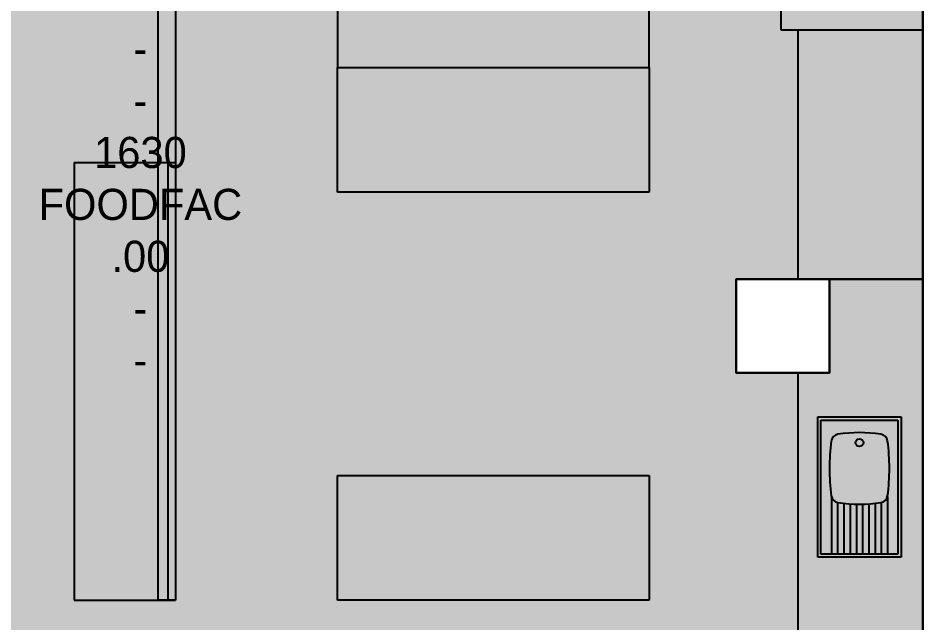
# Model space of a CAD drawing. Header units: millimetres. Extents: x -48614 to 110435, y -11020 to 74943.
# Drawn here: x -10438 to -4628, y 45374 to 49257 of the extents above; entities that cross this region are included whole.
import ezdxf

# ---------------------------------------------------------------- set-up
doc = ezdxf.new("R2010")
doc.units = ezdxf.units.MM
for name, color, linetype in [('BRICK_WALLS_P4', 1, 'Continuous'), ('COLUMNS_P5', 5, 'Continuous'), ('GROS$', 1, 'Continuous'), ('HL-TMP', 7, 'Continuous'), ('RM$', 5, 'Continuous'), ('RM$TXT', 5, 'Continuous'), ('SANITARY', 4, 'Continuous'), ('SHOPFITTING', 4, 'Continuous'), ('WA', 6, 'Continuous')]:
    doc.layers.add(name, color=color, linetype=linetype)

msp = doc.modelspace()

# ---------------------------------------------------------------- hatches: boundary and pattern name
at = {"layer": 'HL-TMP', "true_color": 0xcccc20}
msp.add_hatch(color=52, dxfattribs=at).paths.add_polyline_path([(-4627.7, 52980.8), (-5827.7, 52980.8), (-5827.7, 53470.8), (-8327.7, 53470.8), (-8327.7, 54835.8), (-8327.7, 57580.8), (-8727.7, 57580.8), (-8727.7, 57670.8), (-9627.7, 57670.8), (-9627.7, 56530.3), (-9627.7, 53580.8), (-9427.7, 53580.8), (-9427.7, 53470.8), (-11582.7, 53470.8), (-11582.7, 57580.8), (-14627.7, 57580.8), (-14627.7, 53580.8), (-14227.7, 53580.8), (-14227.7, 52980.8), (-14627.7, 52980.8), (-14627.7, 47580.8), (-14227.7, 47580.8), (-14227.7, 46980.8), (-14677.7, 46980.8), (-14677.7, 41680.8), (-14327.7, 41680.8), (-14327.7, 41130.8), (-11582.7, 41130.8), (-11582.7, 44390.8), (-10762.7, 44390.8), (-4627.7, 44390.8), (-4627.7, 47581.1), (-5227.7, 47581.1), (-5227.7, 46980.8), (-5827.7, 46980.8), (-5827.7, 47581.1), (-4627.7, 47581.1)], flags=16)

# ---------------------------------------------------------------- linework, layer by layer
at = {"layer": 'BRICK_WALLS_P4', "linetype": 'Continuous'}
msp.add_line((-4627.7, 44390.8), (-4627.7, 52980.8), dxfattribs=at)
at = {"layer": 'COLUMNS_P5', "linetype": 'Continuous', "lineweight": -3}
msp.add_lwpolyline([(-5227.7, 47580.8), (-5227.7, 46980.8), (-5827.7, 46980.8), (-5827.7, 47580.8)], close=True, dxfattribs=at)
at = {"layer": 'GROS$'}
msp.add_lwpolyline([(-5827.7, 53470.8), (-5827.7, 52980.8), (-4627.7, 52980.8), (-4627.7, 47580.8), (-5827.7, 47580.8), (-5827.7, 46980.8), (-5227.7, 46980.8), (-5227.7, 47580.8), (-4627.7, 47580.8), (-4627.7, 44390.8)], dxfattribs=at)
at = {"layer": 'RM$'}
msp.add_lwpolyline([(-14227.7, 53580.8), (-14227.7, 52980.8), (-14627.7, 52980.8), (-14627.7, 47580.8), (-14227.7, 47580.8), (-14227.7, 46980.8), (-14677.7, 46980.8), (-14677.7, 41680.8), (-14327.7, 41680.8), (-14327.7, 41130.8), (-11582.7, 41130.8), (-11582.7, 44390.8), (-10762.7, 44390.8), (-4627.7, 44390.8), (-4627.7, 47581.1), (-5227.7, 47581.1), (-5227.7, 46980.8), (-5827.7, 46980.8), (-5827.7, 47581.1), (-4627.7, 47581.1), (-4627.7, 52980.8), (-5827.7, 52980.8), (-5827.7, 53470.8)], dxfattribs=at)
at = {"layer": 'SANITARY', "linetype": 'Continuous'}
for p, q in [((-5302.7, 46696.3), (-4767.7, 46696.3)), ((-5302.7, 45796.3), (-5302.7, 46696.3)), ((-5282.7, 45816.3), (-5282.7, 46676.3)), ((-5282.7, 46676.3), (-4787.7, 46676.3)), ((-4787.7, 46676.3), (-4787.7, 45816.3)), ((-4767.7, 46696.3), (-4767.7, 45796.3)), ((-5215.2, 46185.8), (-5215.2, 45816.3)), ((-5175.2, 46147.8), (-5175.2, 45816.3)), ((-5135.2, 46142.2), (-5135.2, 45816.3)), ((-5095.2, 46138.4), (-5095.2, 45816.3)), ((-5055.2, 46136.6), (-5055.2, 45816.3)), ((-5015.2, 46136.6), (-5015.2, 45816.3)), ((-4975.2, 46138.4), (-4975.2, 45816.3)), ((-4935.2, 46142.2), (-4935.2, 45816.3)), ((-4895.2, 46147.8), (-4895.2, 45816.3)), ((-4855.2, 46185.8), (-4855.2, 45816.3)), ((-4767.7, 45796.3), (-5302.7, 45796.3)), ((-4787.7, 45816.3), (-5282.7, 45816.3))]:
    msp.add_line(p, q, dxfattribs=at)
msp.add_circle((-5035.2, 46531.3), 25, dxfattribs=at)
for centre, radius, start, end in [((-3895.2, 46366.3), 1332.5, 172.41603, 187.58365), ((-5166.5, 46535.6), 50, 97.86306, 172.41589), ((-5035.2, 45739.6), 856.7, 80.72185, 99.27815), ((-4903.9, 46535.6), 50, 7.58411, 82.13694), ((-6175.2, 46366.3), 1332.5, 352.41635, 7.58397), ((-5166.5, 46197.1), 50, 187.58411, 262.13694), ((-5035.2, 46993), 856.7, 260.72185, 279.27815), ((-4903.9, 46197.1), 50, 277.86306, 352.41589)]:
    msp.add_arc(centre, radius, start, end, dxfattribs=at)
at = {"layer": 'SHOPFITTING', "linetype": 'Continuous'}
for p, q in [((-5537.7, 49180.8), (-5537.7, 49980.8)), ((-8386.5, 49740.8), (-8386.5, 48940.8)), ((-6386.5, 48940.8), (-6386.5, 49740.8)), ((-4627.7, 49180.8), (-5537.7, 49180.8)), ((-5427.7, 47580.8), (-5427.7, 49180.8)), ((-8386.5, 48940.8), (-6386.5, 48940.8)), ((-8386.5, 48940.8), (-6386.5, 48940.8)), ((-8386.5, 48140.8), (-8386.5, 48940.8)), ((-6386.5, 48940.8), (-6386.5, 48140.8)), ((-10077.7, 48330.8), (-9477.7, 48330.8)), ((-10077.7, 48330.8), (-10077.7, 45520.8)), ((-9477.7, 48330.8), (-9477.7, 45520.8)), ((-9477.7, 48330.8), (-9427.7, 48330.8)), ((-9427.7, 48330.8), (-9427.7, 45520.8)), ((-6386.5, 48140.8), (-8386.5, 48140.8)), ((-5427.7, 44390.8), (-5427.7, 46980.8)), ((-8386.5, 45520.8), (-8386.5, 46320.8)), ((-8386.5, 46320.8), (-6386.5, 46320.8)), ((-6386.5, 46320.8), (-6386.5, 45520.8)), ((-10077.7, 45520.8), (-9477.7, 45520.8)), ((-9477.7, 45520.8), (-9427.7, 45520.8)), ((-6386.5, 45520.8), (-8386.5, 45520.8))]:
    msp.add_line(p, q, dxfattribs=at)
at = {"layer": 'WA'}
for p, q in [((-9537.7, 45520.8), (-9537.7, 52340.8)), ((-9427.7, 52340.8), (-9427.7, 45520.8)), ((-9427.7, 45520.8), (-9537.7, 45520.8))]:
    msp.add_line(p, q, dxfattribs=at)

# ---------------------------------------------------------------- texts
at = {"layer": 'RM$TXT', "insert": (-9652.7, 46961.2), "char_height": 200, "attachment_point": 8}
msp.add_mtext('117.32^M^J482^M^J-^M^J-^M^J-^M^J1630^M^JFOODFAC^M^J.00^M^J-^M^J-^M^J', dxfattribs=at)

doc.saveas('drawing.dxf')
